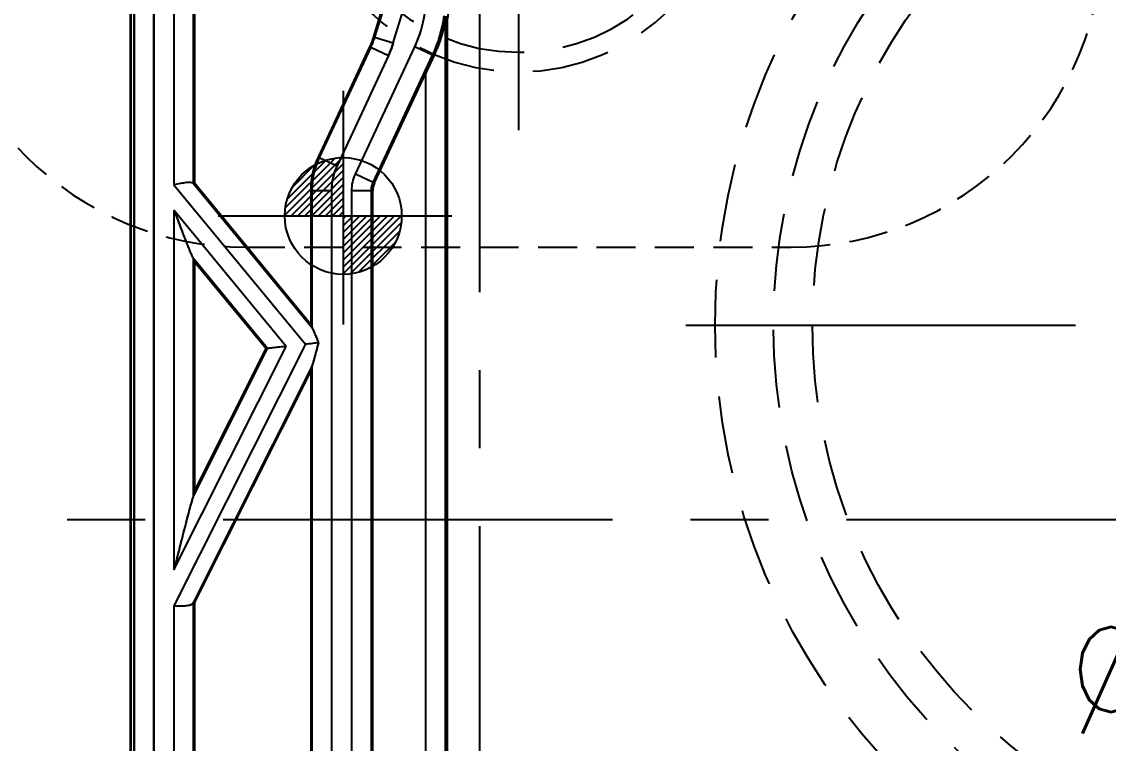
# Model space of a CAD drawing. Header units: millimetres. Extents: x 27275 to 28529, y -21406 to -20519.
# Drawn here: x 27918.52 to 27946.4, y -20707.02 to -20688.5 of the extents above; entities that cross this region are included whole.
import ezdxf

# ---------------------------------------------------------------- set-up
doc = ezdxf.new("R2010")
doc.units = ezdxf.units.MM
doc.header["$LTSCALE"] = 8
for name, pattern in [('CENTER', [2, 1.25, -0.25, 0.25, -0.25]), ('CENTER2', [1.125, 0.75, -0.125, 0.125, -0.125]), ('HIDDEN', [0.375, 0.25, -0.125]), ('HIDDEN2', [0.1875, 0.125, -0.0625])]:
    doc.linetypes.add(name, pattern=pattern)
doc.layers.get('DEFPOINTS').update_dxf_attribs({"color": 6})
for name, color, linetype in [('Cav-cor', 30, 'Continuous'), ('CL', 1, 'Continuous'), ('PIN', 5, 'Continuous'), ('PRODUCT', 1, 'Continuous'), ('SCREW', 52, 'HIDDEN'), ('SP', 3, 'Continuous')]:
    doc.layers.add(name, color=color, linetype=linetype)
doc.layers.add('dim', color=3, linetype='Continuous', lineweight=15)
doc.styles.get("Standard").update_dxf_attribs({"font": 'txt.shx', "width": 0.8, "bigfont": 'chineset.shx'})
doc.dimstyles.new('ISO-25', dxfattribs={"dimtxt": 5, "dimasz": 4, "dimexe": 0.3, "dimexo": 0.3, "dimtad": 0, "dimzin": 1, "dimdsep": 46, "dimtxsty": 'Standard', "dimcen": 0, "dimclrd": 3, "dimclre": 3, "dimclrt": 3, "dimazin": 0, "dimtfac": 1, "dimtofl": 0, "dimtmove": 0, "dimatfit": 0, "dimfxl": 0, "dimarcsym": 0})

# ---------------------------------------------------------------- blocks, each defined once
blk = doc.blocks.new('*D26672')
at = {"layer": 'DEFPOINTS', "color": 0}
for p in [(27895.266, -20623.786), (27895.266, -20928.786), (28096.266, -20928.786)]:
    blk.add_point(p, dxfattribs=at)
at = {"layer": 'dim', "color": 3, "lineweight": -2}
for p, q in [((27895.566, -20623.786), (28096.566, -20623.786)), ((28096.266, -20627.786), (28096.266, -20766.661)), ((28096.266, -20924.786), (28096.266, -20785.911)), ((27895.566, -20928.786), (28096.566, -20928.786))]:
    blk.add_line(p, q, dxfattribs=at)
at = {"layer": 'dim', "color": 3}
for points in [[(28096.932, -20627.786), (28095.599, -20627.786), (28096.266, -20623.786)], [(28095.599, -20924.786), (28096.932, -20924.786), (28096.266, -20928.786)]]:
    blk.add_solid(points, dxfattribs=at)
at = {"layer": 'dim', "color": 3, "insert": (28096.266, -20776.286), "char_height": 5, "attachment_point": 5, "rotation": 90}
blk.add_mtext('305.00', dxfattribs=at)
blk = doc.blocks.new('20100512.182342')
at = {"linetype": 'HIDDEN'}
blk.add_circle((0, 0), 5.5, dxfattribs=at)
at = {"layer": 'SCREW', "linetype": 'CENTER', "ltscale": 5}
for p, q in [((0, -7.042), (0, 7.042)), ((-7, 0), (7, 0))]:
    blk.add_line(p, q, dxfattribs=at)
at = {"layer": 'SCREW', "linetype": 'Continuous'}
blk.add_lwpolyline([(-1.443, 2.5), (-2.887, 0), (-1.443, -2.5), (1.443, -2.5), (2.887, 0), (1.443, 2.5)], close=True, dxfattribs=at)
at = {"layer": 'SCREW'}
for radius in [5, 3]:
    blk.add_circle((0, 0), radius, dxfattribs=at)
blk = doc.blocks.new('20160826.095208')
at = {"layer": 'SP', "linetype": 'CENTER'}
blk.add_line((-17.25, 0), (17.25, 0), dxfattribs=at)
at = {"layer": 'SP', "linetype": 'HIDDEN'}
for radius in [16.5, 15, 14]:
    blk.add_circle((0, 0), radius, dxfattribs=at)
at = {"layer": 'SP', "color": 6, "insert": (-1.275, -8.844), "char_height": 3.2812, "attachment_point": 5}
blk.add_mtext('Ø30.00', dxfattribs=at)

msp = doc.modelspace()

# ---------------------------------------------------------------- hatches: boundary and pattern name
at = {"layer": 'PIN', "linetype": 'Continuous'}
h = msp.add_hatch(dxfattribs=at)
h.set_pattern_fill('ANSI31', color=3, angle=270, style=0)
h.set_pattern_definition([(225, (57245.09186, 210.72411), (-0.08838834765, 0.08838834765), [])])
h.paths.add_polyline_path([(27926.766, -20693.486), (27925.266, -20693.486, -0.414214), (27926.766, -20691.986)])
h.paths.add_polyline_path([(27926.766, -20694.986), (27926.766, -20693.486), (27928.266, -20693.486, -0.414214)])

# ---------------------------------------------------------------- linework, layer by layer
at = {"linetype": 'HIDDEN2'}
msp.add_lwpolyline([(27924.266, -20694.286), (27938.266, -20694.286, 0.414214), (27946.266, -20686.286), (27946.266, -20662.286, 0.414214), (27938.266, -20654.286), (27924.266, -20654.286, 0.414214), (27916.266, -20662.286), (27916.266, -20686.286, 0.414214)], format="xyb", close=True, dxfattribs=at)
at = {"layer": 'Cav-cor', "color": 241}
for p, q in [((27921.313, -20681.568), (27921.313, -20712.55)), ((27921.399, -20712.508), (27921.399, -20681.589)), ((27921.902, -20712.508), (27921.902, -20681.589)), ((27922.925, -20692.66), (27922.925, -20686.693)), ((27922.422, -20686.795), (27922.422, -20692.685)), ((27922.956, -20692.649), (27922.956, -20686.701)), ((27927.726, -20688.286), (27927.542, -20688.884)), ((27927.763, -20688.271), (27927.571, -20688.895)), ((27928.052, -20689.043), (27928.333, -20688.129)), ((27929.388, -20688.558), (27929.365, -20688.558)), ((27929.388, -20708.903), (27929.388, -20688.558)), ((27929.388, -20688.558), (27929.43, -20688.564)), ((27929.43, -20708.879), (27929.43, -20688.564)), ((27927.571, -20688.895), (27927.542, -20688.884)), ((27927.571, -20688.895), (27928.052, -20689.043)), ((27927.443, -20689.142), (27926.121, -20691.977)), ((27927.472, -20689.153), (27926.151, -20691.984)), ((27927.081, -20692.413), (27928.605, -20689.145)), ((27927.472, -20689.153), (27927.443, -20689.142)), ((27927.472, -20689.153), (27927.928, -20689.365)), ((27929.061, -20689.357), (27928.605, -20689.145)), ((27927.928, -20689.365), (27926.607, -20692.197)), ((27927.536, -20692.626), (27929.061, -20689.357)), ((27929.096, -20689.366), (27929.061, -20689.357)), ((27927.572, -20692.634), (27928.885, -20689.817)), ((27928.885, -20708.903), (27928.885, -20689.817)), ((27926.121, -20691.977), (27926.151, -20691.984)), ((27926.151, -20691.984), (27926.607, -20692.197)), ((27927.536, -20692.626), (27927.081, -20692.413)), ((27922.422, -20692.685), (27925.795, -20696.78)), ((27922.914, -20692.649), (27925.975, -20696.365)), ((27922.956, -20692.649), (27922.925, -20692.66)), ((27922.956, -20692.649), (27925.932, -20696.262)), ((27925.932, -20692.828), (27925.932, -20696.262)), ((27925.932, -20692.828), (27925.963, -20692.834)), ((27927.536, -20692.626), (27927.572, -20692.634)), ((27925.963, -20692.834), (27925.963, -20696.348)), ((27925.963, -20692.834), (27926.466, -20692.834)), ((27926.466, -20692.834), (27926.466, -20710.486)), ((27926.986, -20710.476), (27926.986, -20692.838)), ((27927.489, -20692.838), (27926.986, -20692.838)), ((27927.489, -20710.476), (27927.489, -20692.838)), ((27927.489, -20692.838), (27927.525, -20692.846)), ((27927.525, -20710.457), (27927.525, -20692.846)), ((27922.422, -20693.34), (27922.422, -20702.57)), ((27925.301, -20696.835), (27922.422, -20693.34)), ((27924.824, -20696.889), (27922.914, -20694.569)), ((27922.925, -20700.668), (27922.925, -20694.586)), ((27922.956, -20694.672), (27922.925, -20694.586)), ((27922.956, -20700.538), (27922.956, -20694.672)), ((27922.956, -20694.672), (27924.786, -20696.893)), ((27925.932, -20696.262), (27925.963, -20696.348)), ((27925.795, -20696.78), (27922.422, -20703.498)), ((27922.422, -20702.57), (27925.301, -20696.835)), ((27922.914, -20700.695), (27924.824, -20696.889)), ((27922.956, -20700.538), (27924.786, -20696.893)), ((27924.824, -20696.889), (27924.786, -20696.893)), ((27925.301, -20696.835), (27924.824, -20696.889)), ((27925.975, -20697.319), (27922.914, -20703.416)), ((27922.956, -20703.404), (27925.932, -20697.476)), ((27925.932, -20697.476), (27925.963, -20697.346)), ((27925.932, -20697.476), (27925.932, -20710.503)), ((27925.963, -20697.346), (27925.963, -20710.486)), ((27922.956, -20700.538), (27922.925, -20700.668)), ((27922.925, -20710.901), (27922.925, -20703.397)), ((27922.956, -20703.404), (27922.925, -20703.397)), ((27922.956, -20710.885), (27922.956, -20703.404)), ((27922.422, -20703.498), (27922.422, -20711.029))]:
    msp.add_line(p, q, dxfattribs=at)
for centre, radius, start, end in [((27925.853, -20687.864), 3.035, 335.0498, 352.1594), ((27925.85, -20687.864), 3.541, 335.0495, 352.1598), ((27925.891, -20687.833), 3.549, 348.2235, 351.5566), ((27930.898, -20688.558), 1.51, 172.2637, 179.9971), ((27925.647, -20688.302), 2.014, 335.0037, 342.8763), ((27925.646, -20688.302), 2.517, 335.0035, 342.8765), ((27927.975, -20692.834), 2.012, 155.0001, 179.9999), ((27927.974, -20692.834), 1.508, 154.9976, 180.0024)]:
    msp.add_arc(centre, radius, start, end, dxfattribs=at)
for centre, major_axis, ratio, start_param, end_param in [((27930.939, -20688.564), (1.492, -0.225), 0.999844, 2.992215, 3.29097), ((27928.885, -20689.838), (0.503, 1.079), 0.007375, 1.121666, 1.554977), ((27927.944, -20692.828), (-1.965, 0.436), 0.99984, -0.218132, 0.218132), ((27922.422, -20692.049), (-0.503, 0.611), 0.011096, -3.343748, -3.145572), ((27928.028, -20692.846), (0.491, -0.109), 0.99984, 2.92346, 3.359725), ((27922.422, -20693.976), (-0.503, 0.611), 0.011096, -3.110666, -2.91249), ((27926.466, -20696.958), (-0.503, 0.611), 0.011096, 0.030927, 0.229102), ((27926.466, -20696.345), (0.503, 1.002), 0.00783, -3.372821, -3.174645), ((27922.422, -20701.669), (0.503, 1.002), 0.00783, -0.231228, -0.033052), ((27922.422, -20704.399), (0.503, 1.002), 0.00783, 0.001854, 0.20003)]:
    msp.add_ellipse(centre, major_axis=major_axis, ratio=ratio, start_param=start_param, end_param=end_param, dxfattribs=at)
for points, knots in [([(27929.365, -20688.558), (27929.352, -20688.624), (27929.287, -20688.9), (27929.189, -20689.17), (27929.096, -20689.366)], [0, 0, 0, 0, 0.23673, 1, 1, 1, 1]), ([(27927.542, -20688.884), (27927.535, -20688.906), (27927.519, -20688.949), (27927.51, -20688.995), (27927.501, -20689.016)], [0, 0, 0, 0, 0.5, 1, 1, 1, 1]), ([(27927.501, -20689.016), (27927.493, -20689.038), (27927.469, -20689.078), (27927.453, -20689.121), (27927.443, -20689.142)], [0, 0, 0, 0, 0.5, 1, 1, 1, 1]), ([(27922.914, -20692.649), (27922.898, -20692.632), (27922.832, -20692.622), (27922.725, -20692.631), (27922.581, -20692.654), (27922.477, -20692.675), (27922.422, -20692.685)], [0, 0, 0, 0, 0.134967, 0.362031, 0.662342, 1, 1, 1, 1]), ([(27922.422, -20693.34), (27922.465, -20693.451), (27922.528, -20693.618), (27922.613, -20693.84), (27922.677, -20694.004), (27922.739, -20694.164), (27922.791, -20694.295), (27922.832, -20694.396), (27922.861, -20694.464), (27922.888, -20694.522), (27922.904, -20694.557), (27922.914, -20694.569)], [0, 0, 0, 0, 0.269966, 0.404163, 0.537211, 0.668232, 0.795391, 0.856228, 0.913561, 0.964203, 1, 1, 1, 1]), ([(27926.137, -20696.741), (27926.123, -20696.704), (27926.094, -20696.632), (27926.052, -20696.528), (27926.018, -20696.448), (27925.992, -20696.395), (27925.981, -20696.373), (27925.975, -20696.365)], [0, 0, 0, 0, 0.29032, 0.568397, 0.820438, 0.925209, 1, 1, 1, 1]), ([(27926.137, -20696.741), (27926.084, -20696.746), (27925.97, -20696.761), (27925.856, -20696.774), (27925.795, -20696.78)], [0, 0, 0, 0, 0.468389, 1, 1, 1, 1]), ([(27925.975, -20697.319), (27925.982, -20697.303), (27925.995, -20697.263), (27926.022, -20697.175), (27926.056, -20697.052), (27926.097, -20696.899), (27926.124, -20696.794), (27926.137, -20696.741)], [0, 0, 0, 0, 0.090531, 0.205869, 0.460619, 0.727637, 1, 1, 1, 1]), ([(27922.914, -20700.695), (27922.908, -20700.706), (27922.899, -20700.734), (27922.879, -20700.797), (27922.853, -20700.886), (27922.823, -20700.998), (27922.781, -20701.154), (27922.73, -20701.353), (27922.668, -20701.594), (27922.607, -20701.837), (27922.525, -20702.162), (27922.463, -20702.407), (27922.422, -20702.57)], [0, 0, 0, 0, 0.019921, 0.045352, 0.102431, 0.16304, 0.225267, 0.35211, 0.480591, 0.60992, 0.739729, 1, 1, 1, 1]), ([(27922.422, -20703.498), (27922.479, -20703.498), (27922.585, -20703.498), (27922.712, -20703.493), (27922.799, -20703.48), (27922.861, -20703.464), (27922.901, -20703.439), (27922.914, -20703.416)], [0, 0, 0, 0, 0.331209, 0.6239, 0.745563, 0.847684, 1, 1, 1, 1])]:
    msp.add_open_spline(points, degree=3, knots=knots, dxfattribs=at)
for points in [[(27926.986, -20692.838), (27926.986, -20692.693), (27927.019, -20692.545), (27927.081, -20692.413)], [(27927.489, -20692.838), (27927.489, -20692.766), (27927.506, -20692.691), (27927.536, -20692.626)]]:
    msp.add_open_spline(points, degree=3, dxfattribs=at)
at = {"layer": 'CL', "color": 6, "linetype": 'CENTER'}
for p, q in [((27930.266, -20653.447), (27930.266, -20767.071)), ((27949.681, -20701.286), (27908.637, -20701.286))]:
    msp.add_line(p, q, dxfattribs=at)
at = {"layer": 'PIN', "color": 3, "linetype": 'CENTER2'}
for p, q in [((27926.766, -20690.276), (27926.766, -20696.696)), ((27923.556, -20693.486), (27929.976, -20693.486))]:
    msp.add_line(p, q, dxfattribs=at)
at = {"layer": 'PIN', "color": 3, "linetype": 'Continuous'}
msp.add_circle((27926.766, -20693.486), 1.5, dxfattribs=at)
at = {"layer": 'PRODUCT'}
for p, q in [((27921.311, -20712.551), (27921.311, -20681.568)), ((27921.399, -20681.589), (27921.399, -20712.508)), ((27921.902, -20681.589), (27921.902, -20712.508)), ((27922.925, -20692.66), (27922.925, -20686.693)), ((27922.422, -20686.795), (27922.422, -20692.685)), ((27922.956, -20692.649), (27922.956, -20686.701)), ((27927.726, -20688.286), (27927.542, -20688.884)), ((27927.763, -20688.271), (27927.571, -20688.895)), ((27928.052, -20689.043), (27928.333, -20688.129)), ((27929.388, -20688.558), (27929.365, -20688.558)), ((27929.388, -20708.903), (27929.388, -20688.558)), ((27929.388, -20688.558), (27929.432, -20688.564)), ((27929.432, -20688.564), (27929.432, -20708.878)), ((27929.432, -20688.564), (27929.432, -20688.564)), ((27927.571, -20688.895), (27927.542, -20688.884)), ((27927.571, -20688.895), (27928.052, -20689.043)), ((27927.443, -20689.142), (27926.121, -20691.977)), ((27927.472, -20689.153), (27926.151, -20691.984)), ((27927.081, -20692.413), (27928.605, -20689.145)), ((27927.472, -20689.153), (27927.443, -20689.142)), ((27927.472, -20689.153), (27927.928, -20689.365)), ((27929.061, -20689.357), (27928.605, -20689.145)), ((27927.928, -20689.365), (27926.607, -20692.197)), ((27927.536, -20692.626), (27929.061, -20689.357)), ((27929.096, -20689.366), (27929.061, -20689.357)), ((27927.572, -20692.634), (27928.885, -20689.817)), ((27928.885, -20708.903), (27928.885, -20689.817)), ((27926.121, -20691.977), (27926.151, -20691.984)), ((27926.151, -20691.984), (27926.607, -20692.197)), ((27927.536, -20692.626), (27927.081, -20692.413)), ((27922.422, -20692.685), (27925.795, -20696.78)), ((27922.914, -20692.649), (27925.975, -20696.365)), ((27922.956, -20692.649), (27922.925, -20692.66)), ((27922.956, -20692.649), (27925.932, -20696.262)), ((27925.932, -20692.828), (27925.932, -20696.262)), ((27925.932, -20692.828), (27925.963, -20692.834)), ((27927.536, -20692.626), (27927.572, -20692.634)), ((27925.963, -20692.834), (27925.963, -20696.348)), ((27925.963, -20692.834), (27926.466, -20692.834)), ((27926.466, -20692.834), (27926.466, -20710.486)), ((27926.986, -20710.476), (27926.986, -20692.838)), ((27927.489, -20692.838), (27926.986, -20692.838)), ((27927.489, -20710.476), (27927.489, -20692.838)), ((27927.489, -20692.838), (27927.525, -20692.846)), ((27927.525, -20710.457), (27927.525, -20692.846)), ((27922.422, -20693.34), (27922.422, -20702.57)), ((27925.301, -20696.835), (27922.422, -20693.34)), ((27924.824, -20696.889), (27922.914, -20694.569)), ((27922.925, -20700.668), (27922.925, -20694.586)), ((27922.956, -20694.672), (27922.925, -20694.586)), ((27922.956, -20700.538), (27922.956, -20694.672)), ((27922.956, -20694.672), (27924.786, -20696.893)), ((27925.932, -20696.262), (27925.963, -20696.348)), ((27925.795, -20696.78), (27922.422, -20703.498)), ((27922.422, -20702.57), (27925.301, -20696.835)), ((27922.914, -20700.695), (27924.824, -20696.889)), ((27922.956, -20700.538), (27924.786, -20696.893)), ((27924.824, -20696.889), (27924.786, -20696.893)), ((27925.975, -20697.319), (27922.914, -20703.416)), ((27922.956, -20703.404), (27925.932, -20697.476)), ((27925.932, -20697.476), (27925.963, -20697.346)), ((27925.932, -20697.476), (27925.932, -20710.503)), ((27925.963, -20697.346), (27925.963, -20710.486)), ((27922.956, -20700.538), (27922.925, -20700.668)), ((27922.925, -20710.901), (27922.925, -20703.397)), ((27922.956, -20703.404), (27922.925, -20703.397)), ((27922.956, -20710.885), (27922.956, -20703.404)), ((27922.422, -20703.498), (27922.422, -20711.029))]:
    msp.add_line(p, q, dxfattribs=at)
for points, start_tangent, end_tangent in [([(27928.605, -20689.145), (27928.718, -20688.865), (27928.804, -20688.575), (27928.86, -20688.278)], (0.42259, 0.906321), (0.135582, 0.990766)), ([(27929.061, -20689.357), (27929.193, -20689.031), (27929.293, -20688.693), (27929.358, -20688.347)], (0.422597, 0.906318), (0.135574, 0.990767)), ([(27929.402, -20688.354), (27929.385, -20688.458), (27929.365, -20688.558)], (-0.146742, -0.989175), (-0.204018, -0.978967)), ([(27929.388, -20688.558), (27929.391, -20688.456), (27929.402, -20688.354)], (-0.000038, 1), (0.134679, 0.990889)), ([(27929.447, -20688.353), (27929.432, -20688.564)], (-0.139937, -0.99016), (0.000041, -1)), ([(27929.365, -20688.558), (27929.352, -20688.619), (27929.336, -20688.687), (27929.317, -20688.761), (27929.294, -20688.843), (27929.267, -20688.932), (27929.234, -20689.029), (27929.196, -20689.133), (27929.15, -20689.245), (27929.096, -20689.366)], (-0.204016, -0.978968), (-0.425732, -0.90485)), ([(27927.571, -20688.895), (27927.526, -20689.026), (27927.472, -20689.153)], (-0.294359, -0.955695), (-0.422633, -0.906301)), ([(27927.542, -20688.884), (27927.521, -20688.95), (27927.501, -20689.016)], (-0.294374, -0.95569), (-0.359345, -0.933205)), ([(27927.501, -20689.016), (27927.471, -20689.079), (27927.443, -20689.142)], (-0.359345, -0.933205), (-0.422618, -0.906308)), ([(27928.052, -20689.043), (27927.995, -20689.206), (27927.928, -20689.365)], (-0.294354, -0.955696), (-0.422638, -0.906299)), ([(27929.096, -20689.366), (27929.031, -20689.505), (27928.961, -20689.655), (27928.885, -20689.817)], (-0.425732, -0.90485), (-0.422618, -0.906308)), ([(27926.121, -20691.977), (27926.017, -20692.249), (27925.953, -20692.537), (27925.932, -20692.828)], (-0.422618, -0.906308), (0, -1)), ([(27926.151, -20691.984), (27926.048, -20692.257), (27925.984, -20692.543), (27925.963, -20692.834)], (-0.422567, -0.906332), (-0.000044, -1)), ([(27926.607, -20692.197), (27926.529, -20692.401), (27926.482, -20692.616), (27926.466, -20692.834)], (-0.422548, -0.906341), (-0.000053, -1)), ([(27926.986, -20692.838), (27927.01, -20692.62), (27927.081, -20692.413)], (0.000093, 1), (0.422515, 0.906356)), ([(27922.914, -20692.649), (27922.853, -20692.627), (27922.743, -20692.631), (27922.593, -20692.653), (27922.422, -20692.685)], (-0.676495, 0.736447), (-0.981918, -0.189309)), ([(27922.925, -20692.66), (27922.914, -20692.649)], (-0.941235, -0.337752), (-0.676495, 0.736447)), ([(27927.489, -20692.838), (27927.501, -20692.729), (27927.536, -20692.626)], (-0.000005, 1), (0.422612, 0.906311)), ([(27927.525, -20692.846), (27927.536, -20692.737), (27927.572, -20692.634)], (0, 1), (0.422618, 0.906308)), ([(27922.422, -20693.34), (27922.494, -20693.527), (27922.562, -20693.705), (27922.625, -20693.869), (27922.683, -20694.02), (27922.735, -20694.154), (27922.782, -20694.272), (27922.824, -20694.376), (27922.861, -20694.463), (27922.891, -20694.529), (27922.914, -20694.569)], (0.356503, -0.934294), (0.598286, -0.801283)), ([(27922.925, -20694.586), (27922.914, -20694.569)], (-0.337752, 0.941235), (-0.598286, 0.801283)), ([(27925.963, -20696.348), (27925.975, -20696.365)], (0.337752, -0.941235), (0.598286, -0.801283)), ([(27926.137, -20696.741), (27926.095, -20696.635), (27926.057, -20696.541), (27926.023, -20696.462), (27925.996, -20696.402), (27925.975, -20696.365)], (-0.367462, 0.930039), (-0.598286, 0.801283)), ([(27925.301, -20696.835), (27925.135, -20696.854), (27924.983, -20696.871), (27924.871, -20696.884), (27924.824, -20696.889)], (-0.993748, -0.111642), (-0.993748, -0.111642)), ([(27926.137, -20696.741), (27925.981, -20696.759), (27925.795, -20696.78)], (-0.996598, -0.082412), (-0.996008, -0.089266)), ([(27925.975, -20697.319), (27925.991, -20697.275), (27926.011, -20697.212), (27926.032, -20697.136), (27926.055, -20697.053), (27926.08, -20696.959), (27926.108, -20696.856), (27926.137, -20696.741)], (0.418631, 0.908156), (0.250911, 0.96801)), ([(27925.963, -20697.346), (27925.967, -20697.337), (27925.975, -20697.319)], (0.230559, 0.973058), (0.418631, 0.908156)), ([(27922.914, -20700.695), (27922.897, -20700.74), (27922.877, -20700.804), (27922.856, -20700.879), (27922.832, -20700.964), (27922.807, -20701.059), (27922.779, -20701.164), (27922.749, -20701.28), (27922.716, -20701.406), (27922.68, -20701.546), (27922.642, -20701.698), (27922.6, -20701.862), (27922.557, -20702.034), (27922.512, -20702.213), (27922.467, -20702.393), (27922.422, -20702.57)], (-0.418631, -0.908156), (-0.243387, -0.969929)), ([(27922.925, -20700.668), (27922.922, -20700.677), (27922.914, -20700.695)], (-0.230559, -0.973058), (-0.418631, -0.908156)), ([(27922.422, -20703.498), (27922.59, -20703.497), (27922.736, -20703.489), (27922.849, -20703.465), (27922.914, -20703.416)], (0.999999, -0.001654), (0.482743, 0.875762)), ([(27922.925, -20703.397), (27922.914, -20703.416)], (-0.973058, 0.230559), (-0.482743, -0.875762))]:
    msp.add_spline(points, degree=3, dxfattribs=dict(at, start_tangent=start_tangent, end_tangent=end_tangent))

# ---------------------------------------------------------------- block references
at = {"linetype": 'Continuous', "xscale": -1, "rotation": 90.00000000000001}
msp.add_blockref('20100512.182342', (27931.266, -20684.286), dxfattribs=at)
at = {"layer": 'SP'}
msp.add_blockref('20160826.095208', (27952.808, -20696.286), dxfattribs=at)

# ---------------------------------------------------------------- dimensions: what is measured, and where the dimension line sits
at = {"layer": 'dim'}
dim = msp.add_linear_dim(base=(28096.266, -20928.786), p1=(27895.266, -20623.786), p2=(27895.266, -20928.786), angle=90, dimstyle='ISO-25', dxfattribs=at)
dim.commit()
dim.dimension.update_dxf_attribs({"geometry": '*D26672', "text_midpoint": (28096.266, -20776.286)})

doc.saveas('drawing.dxf')
